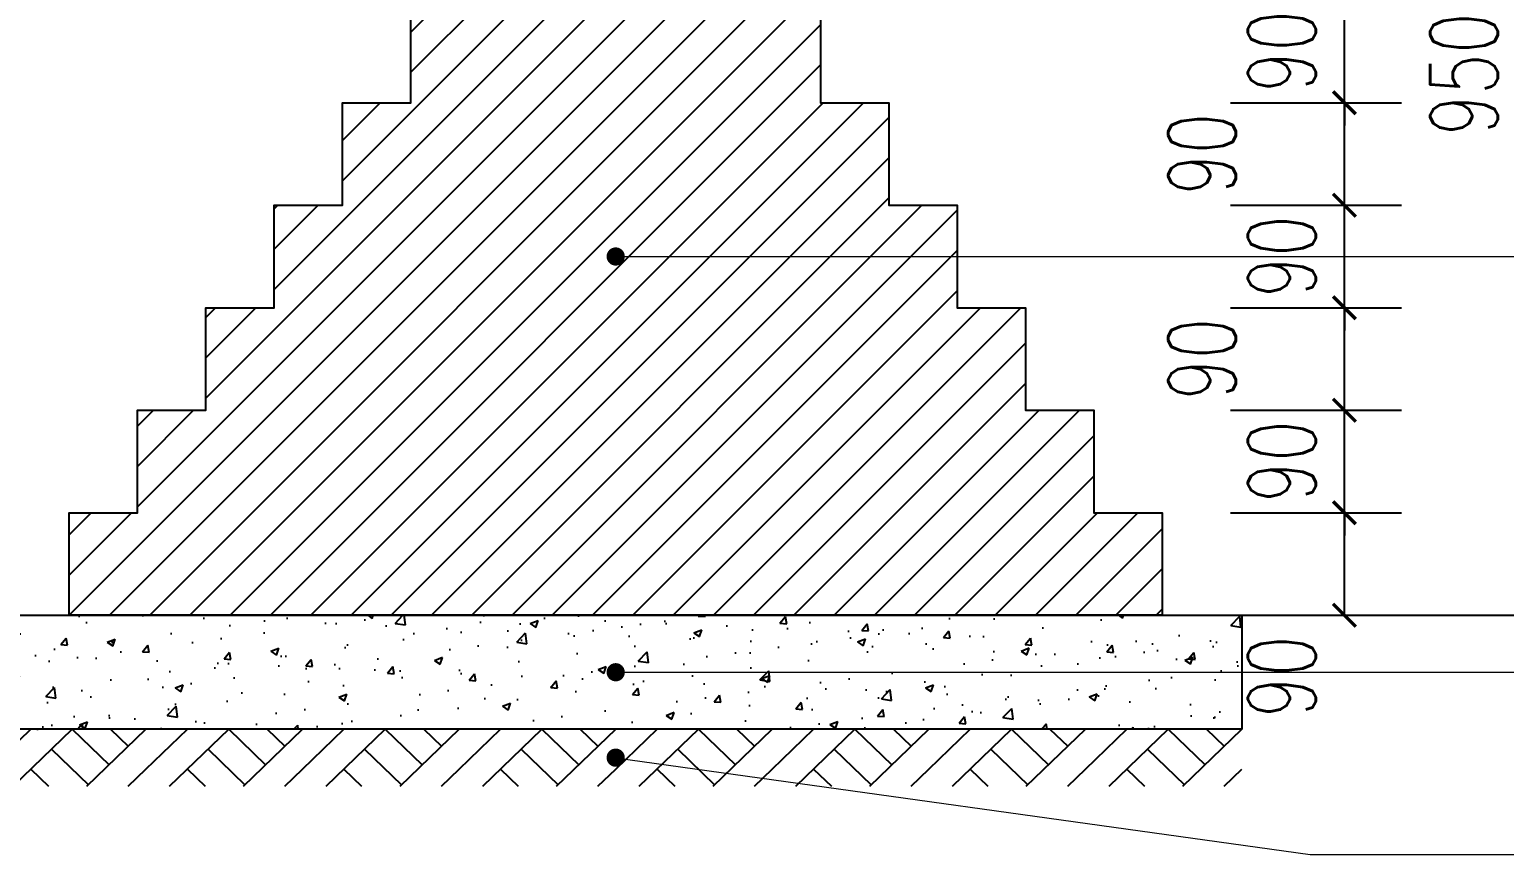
# Model space of a CAD drawing. Header units: millimetres. Extents: x 0 to 16820, y -11520 to 11880.
# Drawn here: x 10575 to 11871, y -6800 to -6076 of the extents above; entities that cross this region are included whole.
import ezdxf

# ---------------------------------------------------------------- set-up
doc = ezdxf.new("R2010")
doc.units = ezdxf.units.MM
doc.header["$LTSCALE"] = 1000
doc.layers.add('A-ANNO-DIMS', color=3, linetype='Continuous', lineweight=13)
doc.layers.add('A-ANNO-IDEN-TEXT', color=3, linetype='Continuous', lineweight=13)
doc.layers.add('A-WALL', color=6, linetype='Continuous')
doc.layers.add('A-WALL-HATCH', color=252, linetype='Continuous')
doc.styles.add('_TCH_DIM_T3', font='SIMPLEX', dxfattribs={"width": 0.705882, "bigfont": 'GBCBIG'})
doc.dimstyles.new('_TCH_ARCH&&20', dxfattribs={"dimtxt": 59.5, "dimasz": 20, "dimexe": 50, "dimexo": 60, "dimgap": 25.25, "dimtad": 1, "dimdec": 0, "dimzin": 0, "dimdsep": 46, "dimtxsty": '_TCH_DIM_T3', "dimblk": 'ARCHTICK', "dimcen": 0.09, "dimclrt": 7, "dimazin": 2, "dimtfac": 1, "dimtdec": 0, "dimtix": 1, "dimtmove": 2, "dimatfit": 3, "dimfxl": 20, "dimtolj": 1, "dimtzin": 0, "dimarcsym": 0})

# ---------------------------------------------------------------- blocks, each defined once
blk = doc.blocks.new('_ArchTick')
at = {"color": 0, "linetype": 'ByBlock', "const_width": 0.15}
blk.add_lwpolyline([(-0.5, -0.5), (0.5, 0.5)], dxfattribs=at)
blk = doc.blocks.new('*D307')
at = {"layer": 'A-ANNO-DIMS', "color": 0, "lineweight": -2, "transparency": 16777216}
for p, q in [((11630, -6500), (11780, -6500)), ((11730, -6590), (11730, -6500)), ((11630, -6590), (11780, -6590))]:
    blk.add_line(p, q, dxfattribs=at)
at = {"layer": 'Defpoints', "color": 0, "transparency": 16777216}
for p in [(11570, -6500), (11730, -6500), (11570, -6590)]:
    blk.add_point(p, dxfattribs=at)
at = {"layer": 'A-ANNO-DIMS', "color": 0, "lineweight": -2, "transparency": 16777216, "xscale": 20, "yscale": 20, "zscale": 20}
for p, rotation in [((11730, -6500), 90), ((11730, -6590), 270)]:
    blk.add_blockref('_ArchTick', p, dxfattribs=dict(at, rotation=rotation))
at = {"layer": 'A-ANNO-DIMS', "color": 7, "transparency": 16777216, "insert": (11675, -6644), "char_height": 59.5, "attachment_point": 5, "rotation": 90, "style": '_TCH_DIM_T3'}
blk.add_mtext('\\A1;90', dxfattribs=at)
blk = doc.blocks.new('*D308')
at = {"layer": 'A-ANNO-DIMS', "color": 0, "lineweight": -2, "transparency": 16777216}
for p, q in [((11730, -6410), (11730, -6390)), ((11630, -6410), (11780, -6410)), ((11730, -6500), (11730, -6410)), ((11630, -6500), (11780, -6500)), ((11730, -6500), (11730, -6520))]:
    blk.add_line(p, q, dxfattribs=at)
at = {"layer": 'Defpoints', "color": 0, "transparency": 16777216}
for p in [(11570, -6410), (11730, -6410), (11570, -6500)]:
    blk.add_point(p, dxfattribs=at)
at = {"layer": 'A-ANNO-DIMS', "color": 0, "lineweight": -2, "transparency": 16777216, "xscale": 20, "yscale": 20, "zscale": 20}
for p, rotation in [((11730, -6410), 270), ((11730, -6500), 90)]:
    blk.add_blockref('_ArchTick', p, dxfattribs=dict(at, rotation=rotation))
at = {"layer": 'A-ANNO-DIMS', "color": 7, "transparency": 16777216, "insert": (11675, -6455), "char_height": 59.5, "attachment_point": 5, "rotation": 90, "style": '_TCH_DIM_T3'}
blk.add_mtext('\\A1;90', dxfattribs=at)
blk = doc.blocks.new('*D309')
at = {"layer": 'A-ANNO-DIMS', "color": 0, "lineweight": -2, "transparency": 16777216}
for p, q in [((11630, -6320), (11780, -6320)), ((11730, -6410), (11730, -6320)), ((11630, -6410), (11780, -6410))]:
    blk.add_line(p, q, dxfattribs=at)
at = {"layer": 'Defpoints', "color": 0, "transparency": 16777216}
for p in [(11570, -6320), (11730, -6320), (11570, -6410)]:
    blk.add_point(p, dxfattribs=at)
at = {"layer": 'A-ANNO-DIMS', "color": 0, "lineweight": -2, "transparency": 16777216, "xscale": 20, "yscale": 20, "zscale": 20}
for p, rotation in [((11730, -6320), 90), ((11730, -6410), 270)]:
    blk.add_blockref('_ArchTick', p, dxfattribs=dict(at, rotation=rotation))
at = {"layer": 'A-ANNO-DIMS', "color": 7, "transparency": 16777216, "insert": (11605, -6365), "char_height": 59.5, "attachment_point": 5, "rotation": 90, "style": '_TCH_DIM_T3'}
blk.add_mtext('\\A1;90', dxfattribs=at)
blk = doc.blocks.new('*D310')
at = {"layer": 'A-ANNO-DIMS', "color": 0, "lineweight": -2, "transparency": 16777216}
for p, q in [((11730, -6230), (11730, -6210)), ((11630, -6230), (11780, -6230)), ((11730, -6320), (11730, -6230)), ((11630, -6320), (11780, -6320)), ((11730, -6320), (11730, -6340))]:
    blk.add_line(p, q, dxfattribs=at)
at = {"layer": 'Defpoints', "color": 0, "transparency": 16777216}
for p in [(11570, -6230), (11730, -6230), (11570, -6320)]:
    blk.add_point(p, dxfattribs=at)
at = {"layer": 'A-ANNO-DIMS', "color": 0, "lineweight": -2, "transparency": 16777216, "xscale": 20, "yscale": 20, "zscale": 20}
for p, rotation in [((11730, -6230), 270), ((11730, -6320), 90)]:
    blk.add_blockref('_ArchTick', p, dxfattribs=dict(at, rotation=rotation))
at = {"layer": 'A-ANNO-DIMS', "color": 7, "transparency": 16777216, "insert": (11675, -6275), "char_height": 59.5, "attachment_point": 5, "rotation": 90, "style": '_TCH_DIM_T3'}
blk.add_mtext('\\A1;90', dxfattribs=at)
blk = doc.blocks.new('*D311')
at = {"layer": 'A-ANNO-DIMS', "color": 0, "lineweight": -2, "transparency": 16777216}
for p, q in [((11630, -6140), (11780, -6140)), ((11730, -6230), (11730, -6140)), ((11630, -6230), (11780, -6230))]:
    blk.add_line(p, q, dxfattribs=at)
at = {"layer": 'Defpoints', "color": 0, "transparency": 16777216}
for p in [(11570, -6140), (11730, -6140), (11570, -6230)]:
    blk.add_point(p, dxfattribs=at)
at = {"layer": 'A-ANNO-DIMS', "color": 0, "lineweight": -2, "transparency": 16777216, "xscale": 20, "yscale": 20, "zscale": 20}
for p, rotation in [((11730, -6140), 90), ((11730, -6230), 270)]:
    blk.add_blockref('_ArchTick', p, dxfattribs=dict(at, rotation=rotation))
at = {"layer": 'A-ANNO-DIMS', "color": 7, "transparency": 16777216, "insert": (11605, -6185), "char_height": 59.5, "attachment_point": 5, "rotation": 90, "style": '_TCH_DIM_T3'}
blk.add_mtext('\\A1;90', dxfattribs=at)
blk = doc.blocks.new('*D312')
at = {"layer": 'A-ANNO-DIMS', "color": 0, "lineweight": -2, "transparency": 16777216}
for p, q in [((11730, -6050), (11730, -6030)), ((11630, -6050), (11780, -6050)), ((11730, -6140), (11730, -6050)), ((11630, -6140), (11780, -6140)), ((11730, -6140), (11730, -6160))]:
    blk.add_line(p, q, dxfattribs=at)
at = {"layer": 'Defpoints', "color": 0, "transparency": 16777216}
for p in [(11570, -6050), (11730, -6050), (11570, -6140)]:
    blk.add_point(p, dxfattribs=at)
at = {"layer": 'A-ANNO-DIMS', "color": 0, "lineweight": -2, "transparency": 16777216, "xscale": 20, "yscale": 20, "zscale": 20}
for p, rotation in [((11730, -6050), 270), ((11730, -6140), 90)]:
    blk.add_blockref('_ArchTick', p, dxfattribs=dict(at, rotation=rotation))
at = {"layer": 'A-ANNO-DIMS', "color": 7, "transparency": 16777216, "insert": (11675, -6095), "char_height": 59.5, "attachment_point": 5, "rotation": 90, "style": '_TCH_DIM_T3'}
blk.add_mtext('\\A1;90', dxfattribs=at)
blk = doc.blocks.new('*D314')
at = {"layer": 'A-ANNO-DIMS', "color": 0, "lineweight": -2, "transparency": 16777216}
for p, q in [((11630, -5640), (11940, -5640)), ((11890, -6590), (11890, -5640)), ((11630, -6590), (11940, -6590))]:
    blk.add_line(p, q, dxfattribs=at)
at = {"layer": 'Defpoints', "color": 0, "transparency": 16777216}
for p in [(11570, -5640), (11890, -5640), (11570, -6590)]:
    blk.add_point(p, dxfattribs=at)
at = {"layer": 'A-ANNO-DIMS', "color": 0, "lineweight": -2, "transparency": 16777216, "xscale": 20, "yscale": 20, "zscale": 20}
for p, rotation in [((11890, -5640), 90), ((11890, -6590), 270)]:
    blk.add_blockref('_ArchTick', p, dxfattribs=dict(at, rotation=rotation))
at = {"layer": 'A-ANNO-DIMS', "color": 7, "transparency": 16777216, "insert": (11835, -6115), "char_height": 59.5, "attachment_point": 5, "rotation": 90, "style": '_TCH_DIM_T3'}
blk.add_mtext('\\A1;950', dxfattribs=at)
blk = doc.blocks.new('$LinePat$素土夯实')
at = {"color": 0}
for p, q in [((0, -210), (210, 0)), ((120, -300), (420, 0)), ((420, 0), (607.5, -187.5)), ((495, -300), (795, 0)), ((615, 0), (705, -90)), ((315, -105), (502.5, -292.5)), ((210, -210), (300, -300)), ((705, -300), (795, -210))]:
    blk.add_line(p, q, dxfattribs=at)

msp = doc.modelspace()

# ---------------------------------------------------------------- hatches: boundary and pattern name
at = {"layer": 'A-WALL-HATCH'}
h = msp.add_hatch(dxfattribs=at)
h.set_pattern_fill('普通砖', color=256, scale=10)
h.set_pattern_definition([(45, (0, 17.95), (-17.677677, 17.677677), [])])
h.paths.add_polyline_path([(10970.03663, -6050.00255), (10970.03663, -4540.00255), (11210.03663, -4540.00255), (11210.03663, -6050.00255), (11270.03663, -6050.00255), (11270.03663, -6140.00255), (11330.03663, -6140.00255), (11330.03663, -6230.00255), (11390.03663, -6230.00255), (11390.03663, -6320.00255), (11450.03663, -6320.00255), (11450.03663, -6410.00255), (11510.03663, -6410.00255), (11510.03663, -6500.00255), (11570.03663, -6500.00255), (11570.03663, -6590.00255), (10610.03663, -6590.00255), (10610.03663, -6500.00255), (10670.03663, -6500.00255), (10670.03663, -6410.00255), (10730.03663, -6410.00255), (10730.03663, -6320.00255), (10790.03663, -6320.00255), (10790.03663, -6230.00255), (10850.03663, -6230.00255), (10850.03663, -6140.00255), (10910.03663, -6140.00255), (10910.03663, -6050.00255)])
h = msp.add_hatch(dxfattribs=at)
h.set_pattern_fill('混凝土', color=256, scale=10)
h.set_pattern_definition([(50, (-45935.84, -41.15), (71.72602, -6.275213), [7.5, -82.5]), (355, (-45935.84, -41.15), (-13.87513, 75.21921), [6, -66]), (100.4514, (-45929.86, -41.675), (57.85094, 68.943954), [6.37402, -70.11421]), (46.1842, (-45935.84, -21.15), (106.7241, -16.5519), [11.25, -123.75]), (96.6356, (-45926.94, -22.53), (93.46627, 97.41179), [9.56103, -105.1713]), (351.1842, (-45935.84, -21.15), (93.4662, 97.41186), [9, -99]), (21, (-45925.84, -26.15), (59.690705, -40.26189), [7.5, -82.5]), (326, (-45925.84, -26.15), (24.33153, 72.515), [6, -66]), (71.4514, (-45920.86, -29.51), (84.02226, 32.25305), [6.37402, -70.11421]), (37.5, (-45935.838, -41.152), (1.215986, 33.289385), [0, -65.2, 0, -67, 0, -66.25]), (7.5, (-45935.838, -41.152), (26.306954, 39.441171), [0, -38.2, 0, -63.7, 0, -25.25]), (327.5, (-45958.138, -41.152), (53.382244, -2.255487), [0, -25, 0, -78, 0, -103.5]), (317.5, (-45968.14, -41.15), (58.318617, 10.0105), [0, -32.5, 0, -51.8, 0, -73.5])])
h.paths.add_polyline_path([(10540.03663, -6590.00255), (11640.03663, -6590.00255), (11640.03663, -6690.00255), (10540.03663, -6690.00255)])

# ---------------------------------------------------------------- linework, layer by layer
at = {"layer": 'A-ANNO-IDEN-TEXT'}
for p, q in [((11090.03663, -6275.00255), (11700.03663, -6275.00255)), ((11700.03663, -6275.00255), (12950.03663, -6275.00255)), ((11090.03663, -6640.00255), (11700.03663, -6640.00255)), ((11700.03663, -6640.00255), (12950.03663, -6640.00255)), ((11090.03663, -6715.00255), (11700.03663, -6800.00255)), ((11700.03663, -6800.00255), (12950.03663, -6800.00255))]:
    msp.add_line(p, q, dxfattribs=at)
at = {"layer": 'A-ANNO-IDEN-TEXT', "const_width": 8}
for points in [[(11086.03663, -6275.00255, 1), (11094.03663, -6275.00255, 1)], [(11086.03663, -6640.00255, 1), (11094.03663, -6640.00255, 1)], [(11086.0749, -6714.45051, 1), (11093.99835, -6715.5546, 1)]]:
    msp.add_lwpolyline(points, format="xyb", close=True, dxfattribs=at)
at = {"layer": 'A-WALL'}
msp.add_lwpolyline([(11270.03663, -6050.00255), (11270.03663, -6140.00255), (11330.03663, -6140.00255), (11330.03663, -6230.00255), (11390.03663, -6230.00255), (11390.03663, -6320.00255), (11450.03663, -6320.00255), (11450.03663, -6410.00255), (11510.03663, -6410.00255), (11510.03663, -6500.00255), (11570.03663, -6500.00255), (11570.03663, -6590.00255), (10610.03663, -6590.00255), (10610.03663, -6500.00255), (10670.03663, -6500.00255), (10670.03663, -6410.00255), (10730.03663, -6410.00255), (10730.03663, -6320.00255), (10790.03663, -6320.00255), (10790.03663, -6230.00255), (10850.03663, -6230.00255), (10850.03663, -6140.00255), (10910.03663, -6140.00255), (10910.03663, -6050.00255)], dxfattribs=at)
at = {"layer": 'A-WALL-HATCH'}
msp.add_lwpolyline([(10610.03663, -6590.00255), (10610.03663, -6500.00255), (10670.03663, -6500.00255), (10670.03663, -6410.00255), (10730.03663, -6410.00255), (10730.03663, -6320.00255), (10790.03663, -6320.00255), (10790.03663, -6230.00255), (10850.03663, -6230.00255), (10850.03663, -6140.00255), (10910.03663, -6140.00255), (10910.03663, -6050.00255), (10970.03663, -6050.00255)], dxfattribs=at)
msp.add_lwpolyline([(10540.03663, -6590.00255), (11640.03663, -6590.00255), (11640.03663, -6690.00255), (10540.03663, -6690.00255)], close=True, dxfattribs=at)

# ---------------------------------------------------------------- block references
at = {"layer": 'A-WALL-HATCH', "xscale": 0.1729559748425877, "yscale": 0.1666666666666667, "zscale": 0.1666666666666667}
for p in [(10540.03663, -6690.00255), (10677.53663, -6690.00255), (10815.03663, -6690.00255), (10952.53663, -6690.00255), (11090.03663, -6690.00255), (11227.53663, -6690.00255), (11365.03663, -6690.00255), (11502.53663, -6690.00255)]:
    msp.add_blockref('$LinePat$素土夯实', p, dxfattribs=at)

# ---------------------------------------------------------------- dimensions: what is measured, and where the dimension line sits
at = {"layer": 'A-ANNO-DIMS'}
for p1, p2, distance, picture, middle in [((11570.03663, -6590.00255), (11570.03663, -5640.00255), -320, '*D314', (11835.03663, -6115.00255)), ((11570.03663, -6140.00255), (11570.03663, -6050.00255), -160, '*D312', (11675.03663, -6095.00255)), ((11570.03663, -6320.00255), (11570.03663, -6230.00255), -160, '*D310', (11675.03663, -6275.00255)), ((11570.03663, -6500.00255), (11570.03663, -6410.00255), -160, '*D308', (11675.03663, -6455.00255))]:
    dim = msp.add_aligned_dim(p1=p1, p2=p2, distance=distance, dimstyle='_TCH_ARCH&&20', dxfattribs=at)
    dim.commit()
    dim.dimension.update_dxf_attribs({"geometry": picture, "text_midpoint": middle})
for base, p1, p2, picture, middle in [((11730.03663, -6140.00255), (11570.03663, -6230.00255), (11570.03663, -6140.00255), '*D311', (11605.03663, -6185.00255)), ((11730.03663, -6320.00255), (11570.03663, -6410.00255), (11570.03663, -6320.00255), '*D309', (11605.03663, -6365.00255)), ((11730.03663, -6500.00255), (11570.03663, -6590.00255), (11570.03663, -6500.00255), '*D307', (11675.03663, -6644.00255))]:
    dim = msp.add_linear_dim(base=base, p1=p1, p2=p2, angle=90, dimstyle='_TCH_ARCH&&20', dxfattribs=at)
    dim.commit()
    dim.dimension.update_dxf_attribs({"geometry": picture, "text_midpoint": middle, "dimtype": 129})

doc.saveas('drawing.dxf')
